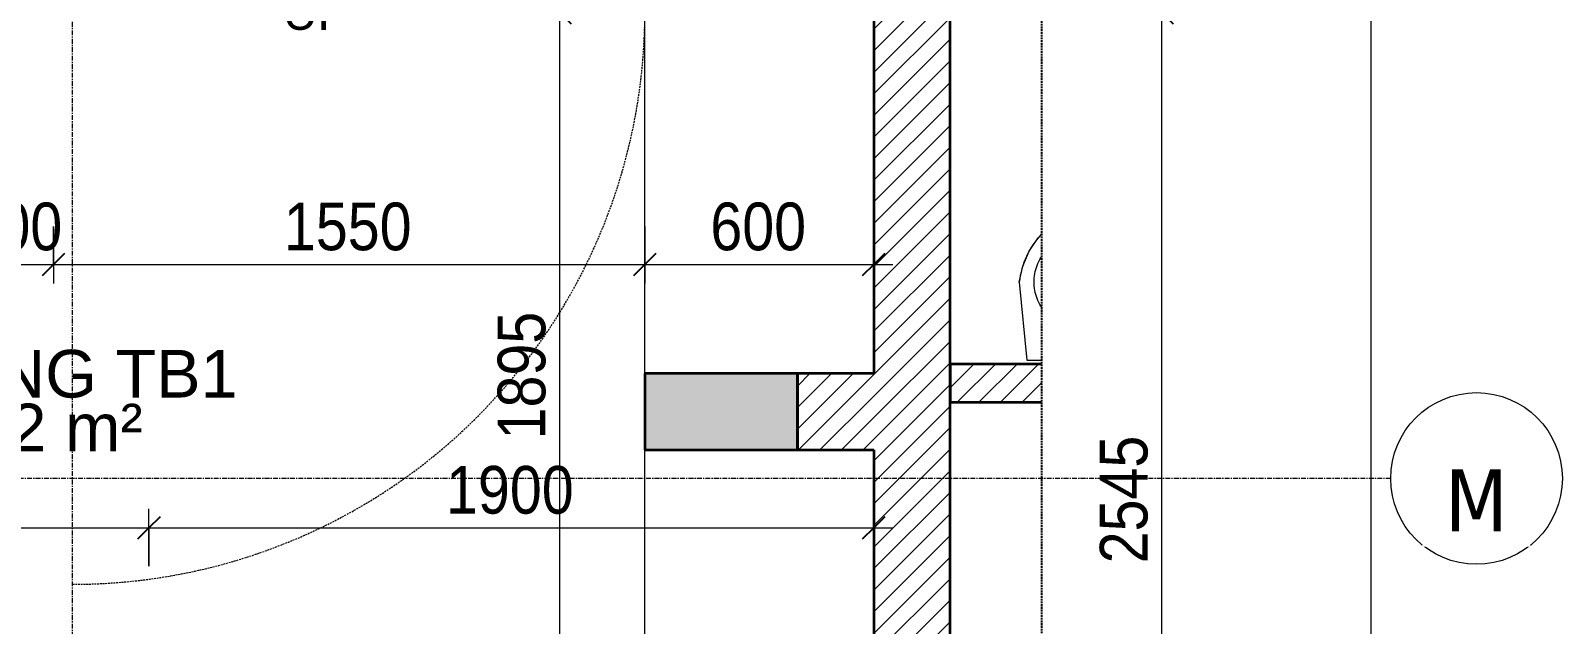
# Model space of a CAD drawing. Header units: millimetres. Extents: x 39389 to 101854, y -4225 to 80933.
# Drawn here: x 62266 to 66281, y 72654 to 74211 of the extents above; entities that cross this region are included whole.
import ezdxf

# ---------------------------------------------------------------- set-up
doc = ezdxf.new("R2010")
doc.units = ezdxf.units.MM
for name, pattern in [('Dash - Tight', [4.5, 3, -1.5]), ('Demolished', [7.14375, 4.7625, -2.38125]), ('Grid Line', [22.225, 12.7, -3.175, 3.175, -3.175]), ('Hidden', [7.14375, 4.7625, -2.38125])]:
    doc.linetypes.add(name, pattern=pattern)
for name, color, linetype, lineweight in [('0-4', 50, 'Continuous', 5), ('A-ANNO-DIMS', 211, 'Continuous', 9), ('A-ANNO-DIMS-50', 211, 'Continuous', 9), ('A-AREA-IDEN', 2, 'Continuous', 9), ('A-DETL-DEMO', 6, 'Demolished', 18), ('A-DETL-GENF-1', 92, 'Dash - Tight', 18), ('A-DETL-GENF-3', 92, 'Hidden', 25), ('A-FLOR-1', 250, 'Continuous', 18), ('A-WALL-1', 113, 'Continuous', 35), ('A-WALL-2', 7, 'Continuous', 35), ('A-WALL-PATT-1', 111, 'Continuous', 18), ('A-WALL-PATT-2', 254, 'Continuous', 18), ('P-SANR-FIXT-1', 253, 'Continuous', 18), ('P-SANR-FIXT-2', 250, 'Continuous', 18), ('S-COLS-1', 9, 'Continuous', 5), ('S-COLS-2', 7, 'Continuous', 35), ('S-GRID-1', 1, 'Grid Line', 9), ('S-GRID-IDEN', 1, 'Continuous', 9), ('S-STRS-IDEN', 31, 'Continuous', 18)]:
    doc.layers.add(name, color=color, linetype=linetype, lineweight=lineweight)
doc.styles.add('Arial_1', font='arial.ttf', dxfattribs={"height": 90})
doc.styles.add('Arial_4', font='arial.ttf', dxfattribs={"height": 125})
doc.styles.add('Tahoma_B', font='tahomabd.ttf', dxfattribs={"height": 162.5})
doc.styles.add('UTM Avo', font='', dxfattribs={"width": 0.9, "height": 125})
doc.styles.get('UTM Avo').set_extended_font_data('UTM Avo')
doc.dimstyles.new('1_Dim_chi_tiet_2_5', dxfattribs={"dimscale": 304.8, "dimtxt": 124.912619, "dimasz": 0.19685, "dimexe": 0.164042, "dimexo": 0.0625, "dimgap": 0.016404, "dimtad": 1, "dimdec": 0, "dimrnd": 5, "dimzin": 0, "dimdsep": 46, "dimtxsty": 'UTM Avo', "dimblk1": 'OBLIQUE', "dimblk2": 'OBLIQUE', "dimsah": 1, "dimcen": 0.09, "dimdle": 0.164042, "dimazin": 0, "dimtfac": 1, "dimtdec": 4, "dimtix": 1, "dimtmove": 0, "dimatfit": 3, "dimfxl": 0.328084, "dimfxlon": 1, "dimtvp": 1, "dimtolj": 1, "dimtzin": 0, "dimarcsym": 2})
pattern_1 = [(45, (17923.5, 0), (-28.284271, 28.284271), [])]

# ---------------------------------------------------------------- blocks, each defined once
blk = doc.blocks.new('NCV_TKTC_KET CAU_rvt-3-TKCS_THANG BỘ TB1 - MẶT BẰNG TẦNG 2-7')
at = {"layer": 'S-COLS-1'}
blk.add_hatch(color=256, dxfattribs=at).paths.add_polyline_path([(45952.6, 73111.9), (46352.6, 73111.9), (46352.6, 73311.9), (45952.6, 73311.9), (45952.6, 73151.2)])
at = {"layer": 'A-FLOR-1'}
for p, q in [((45952.6, 73311.9), (45952.6, 74259)), ((45952.6, 72361.9), (45952.6, 73111.9))]:
    blk.add_line(p, q, dxfattribs=at)
at = {"layer": 'S-COLS-2'}
for p, q in [((45952.6, 73311.9), (45952.6, 73111.9)), ((46352.6, 73311.9), (45952.6, 73311.9)), ((46352.6, 73111.9), (46352.6, 73311.9)), ((45952.6, 73111.9), (46352.6, 73111.9))]:
    blk.add_line(p, q, dxfattribs=at)
blk = doc.blocks.new('bonruatreo - Chậu rửa-401074-TKCS_THANG BỘ TB1 - MẶT BẰNG TẦNG 2-7')
at = {"layer": 'P-SANR-FIXT-1'}
for p, q in [((165, 0), (160.3, 0)), ((198.4, 0), (160.3, 0)), ((218.6, -205), (198.4, 0))]:
    blk.add_line(p, q, dxfattribs=at)
at = {"layer": 'P-SANR-FIXT-1', "flags": 128}
blk.add_lwpolyline([(218.6, -205), (209.7, -246.6), (192.9, -285.8), (168.9, -321), (160.3, -329.5)], dxfattribs=at)
at = {"layer": 'P-SANR-FIXT-1'}
blk.add_arc((0, -180), 220, 316.9726, 353.475, dxfattribs=at)
for points, knots in [([(160.4, -139), (161, -139.8), (165.4, -147), (172.4, -161.2), (178.6, -182.7), (180, -197.6), (180, -205)], [-0.1361954, -0.1361954, -0.1361954, -0.1361954, -0.1304348, -0.0869565, -0.0434783, 0, 0, 0, 0]), ([(180, -205), (180, -212.4), (178.6, -227.3), (172.4, -248.8), (165.4, -263), (161, -270.2), (160.4, -271)], [-1, -1, -1, -1, -0.9565217, -0.9130435, -0.8695652, -0.8638046, -0.8638046, -0.8638046, -0.8638046])]:
    blk.add_open_spline(points, degree=3, knots=knots, dxfattribs=at)
blk = doc.blocks.new('NCV_TKTC_TANG 2_rvt-3-TKCS_THANG BỘ TB1 - MẶT BẰNG TẦNG 2-7')
at = {"layer": 'A-WALL-PATT-2'}
h = blk.add_hatch(dxfattribs=at)
h.set_pattern_fill('FP_1', color=256, style=0, pattern_type=2)
h.set_pattern_definition([(45, (0, 0), (-28.284271, 28.284271), [])])
h.paths.add_polyline_path([(46752.6, 73236.9), (46992.3, 73236.9), (46992.3, 73336.9), (46752.6, 73336.9)])
at = {"layer": 'A-WALL-2'}
for p, q in [((46992.3, 73336.9), (46752.6, 73336.9)), ((46752.6, 73336.9), (46752.6, 73236.9)), ((46752.6, 73236.9), (46992.3, 73236.9))]:
    blk.add_line(p, q, dxfattribs=at)
at = {"layer": 'P-SANR-FIXT-2', "rotation": 180}
blk.add_blockref('bonruatreo - Chậu rửa-401074-TKCS_THANG BỘ TB1 - MẶT BẰNG TẦNG 2-7', (47152.6, 73346.9), dxfattribs=at)
blk = doc.blocks.new('BORDER VIEW - BORDER VIEW-3754246-TKCS_THANG BỘ TB1 - MẶT BẰNG TẦNG 2-7')
at = {"layer": 'A-DETL-GENF-3'}
blk.add_line((5339.7, 9642.6), (5339.7, 150), dxfattribs=at)
blk = doc.blocks.new('Grid - M_Grid Head - Circle-353313-TKCS_THANG BỘ TB1 - MẶT BẰNG TẦNG 2-7')
at = {"layer": 'S-GRID-IDEN'}
blk.add_circle((0, 0), 4.5, dxfattribs=at)
blk = doc.blocks.new('DIMBLOCK84-TKCS_THANG BỘ TB1 - MẶT BẰNG TẦNG 2-7')
at = {"layer": 'A-ANNO-DIMS-50', "lineweight": 25}
for p, q in [((65231, 74259), (65201, 74289)), ((65231, 74259), (65261, 74229)), ((65231, 71711.9), (65201, 71741.9)), ((65231, 71711.9), (65261, 71681.9))]:
    blk.add_line(p, q, dxfattribs=at)
at = {"layer": 'A-ANNO-DIMS-50'}
for p, q in [((65131, 74259), (65281, 74259)), ((65231, 74259), (65131, 74259)), ((65231, 71661.9), (65231, 74259)), ((65131, 71711.9), (65281, 71711.9)), ((65231, 71711.9), (65131, 71711.9))]:
    blk.add_line(p, q, dxfattribs=at)
at = {"layer": 'A-ANNO-DIMS-50', "color": 0, "insert": (65068.6, 72814.3), "char_height": 125, "width": 410.824, "attachment_point": 1, "rotation": 90, "line_spacing_factor": 1.110334, "style": 'UTM Avo'}
blk.add_mtext('2545', dxfattribs=at)
blk = doc.blocks.new('_Oblique')
at = {"color": 0, "linetype": 'ByBlock', "lineweight": -2}
blk.add_line((-0.5, -0.5), (0.5, 0.5), dxfattribs=at)
blk = doc.blocks.new('DIMBLOCK98-TKCS_THANG BỘ TB1 - MẶT BẰNG TẦNG 2-7')
at = {"layer": 'A-ANNO-DIMS-50', "lineweight": 25}
for p, q in [((65780.3, 78236.9), (65750.3, 78266.9)), ((65780.3, 78236.9), (65810.3, 78206.9)), ((65780.3, 71511.9), (65750.3, 71541.9)), ((65780.3, 71511.9), (65810.3, 71481.9))]:
    blk.add_line(p, q, dxfattribs=at)
at = {"layer": 'A-ANNO-DIMS-50'}
for p, q in [((65780.3, 71511.9), (65780.3, 78286.9)), ((65680.3, 78236.9), (65830.3, 78236.9)), ((65780.3, 78236.9), (65680.3, 78236.9)), ((65680.3, 71511.9), (65830.3, 71511.9)), ((65780.3, 71511.9), (65680.3, 71511.9))]:
    blk.add_line(p, q, dxfattribs=at)
at = {"layer": 'A-ANNO-DIMS-50', "color": 0, "insert": (65617.9, 74703.3), "char_height": 125, "width": 410.824, "attachment_point": 1, "rotation": 90, "line_spacing_factor": 1.110334, "style": 'UTM Avo'}
blk.add_mtext('6725', dxfattribs=at)
blk = doc.blocks.new('DIMBLOCK110-TKCS_THANG BỘ TB1 - MẶT BẰNG TẦNG 2-7')
at = {"layer": 'A-ANNO-DIMS-50'}
for p, q in [((59976.1, 73007.3), (59976.1, 72857.3)), ((59976.1, 72907.3), (59976.1, 73007.3)), ((62576.1, 72807.3), (62576.1, 72957.3)), ((59926.1, 72907.3), (62576.1, 72907.3)), ((62576.1, 72907.3), (62576.1, 72807.3))]:
    blk.add_line(p, q, dxfattribs=at)
at = {"layer": 'A-ANNO-DIMS-50', "lineweight": 25}
for p, q in [((59976.1, 72907.3), (60006.1, 72937.3)), ((62576.1, 72907.3), (62606.1, 72937.3)), ((59976.1, 72907.3), (59946.1, 72877.3)), ((62576.1, 72907.3), (62546.1, 72877.3))]:
    blk.add_line(p, q, dxfattribs=at)
at = {"layer": 'A-ANNO-DIMS-50', "color": 0, "insert": (61104.9, 73069.7), "char_height": 125, "width": 410.824, "attachment_point": 1, "line_spacing_factor": 1.110334, "style": 'UTM Avo'}
blk.add_mtext('2600', dxfattribs=at)
blk = doc.blocks.new('DIMBLOCK111-TKCS_THANG BỘ TB1 - MẶT BẰNG TẦNG 2-7')
at = {"layer": 'A-ANNO-DIMS-50'}
for p, q in [((64476.1, 73007.3), (64476.1, 72857.3)), ((64476.1, 72907.3), (64476.1, 73007.3)), ((62576.1, 72807.3), (62576.1, 72957.3)), ((62576.1, 72907.3), (64526.1, 72907.3)), ((62576.1, 72907.3), (62576.1, 72807.3))]:
    blk.add_line(p, q, dxfattribs=at)
at = {"layer": 'A-ANNO-DIMS-50', "lineweight": 25}
for p, q in [((62576.1, 72907.3), (62606.1, 72937.3)), ((64476.1, 72907.3), (64506.1, 72937.3)), ((62576.1, 72907.3), (62546.1, 72877.3)), ((64476.1, 72907.3), (64446.1, 72877.3))]:
    blk.add_line(p, q, dxfattribs=at)
at = {"layer": 'A-ANNO-DIMS-50', "color": 0, "insert": (63354.9, 73069.7), "char_height": 125, "width": 410.824, "attachment_point": 1, "line_spacing_factor": 1.110334, "style": 'UTM Avo'}
blk.add_mtext('1900', dxfattribs=at)
blk = doc.blocks.new('DIMBLOCK114-TKCS_THANG BỘ TB1 - MẶT BẰNG TẦNG 2-7')
at = {"layer": 'A-ANNO-DIMS-50'}
for p, q in [((62126.5, 73697.8), (62126.5, 73547.8)), ((62126.5, 73597.8), (62126.5, 73697.8)), ((62326.1, 73697.8), (62326.1, 73547.8)), ((62326.1, 73597.8), (62326.1, 73697.8)), ((62126.5, 73597.8), (62326.1, 73597.8))]:
    blk.add_line(p, q, dxfattribs=at)
at = {"layer": 'A-ANNO-DIMS-50', "lineweight": 25}
for p, q in [((62126.5, 73597.8), (62096.5, 73567.8)), ((62126.5, 73597.8), (62156.5, 73627.8)), ((62326.1, 73597.8), (62296.1, 73567.8)), ((62326.1, 73597.8), (62356.1, 73627.8))]:
    blk.add_line(p, q, dxfattribs=at)
at = {"layer": 'A-ANNO-DIMS-50', "color": 0, "insert": (62097.9, 73760.2), "char_height": 125, "width": 308.118, "attachment_point": 1, "line_spacing_factor": 1.110334, "style": 'UTM Avo'}
blk.add_mtext('200', dxfattribs=at)
blk = doc.blocks.new('DIMBLOCK115-TKCS_THANG BỘ TB1 - MẶT BẰNG TẦNG 2-7')
at = {"layer": 'A-ANNO-DIMS-50'}
for p, q in [((62326.1, 73697.8), (62326.1, 73547.8)), ((62326.1, 73597.8), (62326.1, 73697.8)), ((63876.1, 73697.8), (63876.1, 73547.8)), ((63876.1, 73597.8), (63876.1, 73697.8)), ((62326.1, 73597.8), (63876.1, 73597.8))]:
    blk.add_line(p, q, dxfattribs=at)
at = {"layer": 'A-ANNO-DIMS-50', "lineweight": 25}
for p, q in [((62326.1, 73597.8), (62296.1, 73567.8)), ((62326.1, 73597.8), (62356.1, 73627.8)), ((63876.1, 73597.8), (63846.1, 73567.8)), ((63876.1, 73597.8), (63906.1, 73627.8))]:
    blk.add_line(p, q, dxfattribs=at)
at = {"layer": 'A-ANNO-DIMS-50', "color": 0, "insert": (62929.9, 73760.2), "char_height": 125, "width": 410.824, "attachment_point": 1, "line_spacing_factor": 1.110334, "style": 'UTM Avo'}
blk.add_mtext('1550', dxfattribs=at)
blk = doc.blocks.new('DIMBLOCK116-TKCS_THANG BỘ TB1 - MẶT BẰNG TẦNG 2-7')
at = {"layer": 'A-ANNO-DIMS-50'}
for p, q in [((63876.1, 73697.8), (63876.1, 73547.8)), ((63876.1, 73597.8), (63876.1, 73697.8)), ((64476.1, 73697.8), (64476.1, 73547.8)), ((64476.1, 73597.8), (64476.1, 73697.8)), ((63876.1, 73597.8), (64526.1, 73597.8))]:
    blk.add_line(p, q, dxfattribs=at)
at = {"layer": 'A-ANNO-DIMS-50', "lineweight": 25}
for p, q in [((63876.1, 73597.8), (63846.1, 73567.8)), ((63876.1, 73597.8), (63906.1, 73627.8)), ((64476.1, 73597.8), (64446.1, 73567.8)), ((64476.1, 73597.8), (64506.1, 73627.8))]:
    blk.add_line(p, q, dxfattribs=at)
at = {"layer": 'A-ANNO-DIMS-50', "color": 0, "insert": (64047.7, 73760.2), "char_height": 125, "width": 308.118, "attachment_point": 1, "line_spacing_factor": 1.110334, "style": 'UTM Avo'}
blk.add_mtext('600', dxfattribs=at)
blk = doc.blocks.new('DIMBLOCK124-TKCS_THANG BỘ TB1 - MẶT BẰNG TẦNG 2-7')
at = {"layer": 'A-ANNO-DIMS-50', "lineweight": 25}
for p, q in [((63652.6, 74259), (63622.6, 74289)), ((63652.6, 74259), (63682.6, 74229)), ((63652.6, 72361.9), (63622.6, 72391.9)), ((63652.6, 72361.9), (63682.6, 72331.9))]:
    blk.add_line(p, q, dxfattribs=at)
at = {"layer": 'A-ANNO-DIMS-50'}
for p, q in [((63652.6, 74309), (63652.6, 72311.9)), ((63752.6, 74259), (63602.6, 74259)), ((63652.6, 74259), (63752.6, 74259)), ((63752.6, 72361.9), (63602.6, 72361.9)), ((63652.6, 72361.9), (63752.6, 72361.9))]:
    blk.add_line(p, q, dxfattribs=at)
at = {"layer": 'A-ANNO-DIMS-50', "color": 0, "insert": (63490.2, 73139.3), "char_height": 125, "width": 410.824, "attachment_point": 1, "rotation": 90, "line_spacing_factor": 1.110334, "style": 'UTM Avo'}
blk.add_mtext('1895', dxfattribs=at)

msp = doc.modelspace()

# ---------------------------------------------------------------- hatches: boundary and pattern name
at = {"layer": 'A-WALL-PATT-1'}
h = msp.add_hatch(dxfattribs=at)
h.set_pattern_fill('FP_1', color=256, style=0, pattern_type=2)
h.set_pattern_definition(pattern_1)
h.paths.add_polyline_path([(64676.1, 70036.9), (64676.1, 70195.3), (64476.1, 70195.3), (64476.1, 70036.9)])
h.paths.add_polyline_path([(64476.1, 71285.3), (64676.1, 71285.3), (64676.1, 71511.9), (64476.1, 71511.9)])
h.paths.add_polyline_path([(64476.1, 71711.9), (64676.1, 71711.9), (64676.1, 74516.9), (64476.1, 74516.9), (64476.1, 71900.1)])
h = msp.add_hatch(dxfattribs=at)
h.set_pattern_fill('FP_1', color=256, style=0, pattern_type=2)
h.set_pattern_definition(pattern_1)
h.paths.add_polyline_path([(64476.1, 73111.9), (64476.1, 73311.9), (64276.1, 73311.9), (64276.1, 73111.9)])

# ---------------------------------------------------------------- linework, layer by layer
at = {"layer": 'A-WALL-1'}
for p, q in [((64476.1, 74516.9), (64476.1, 73311.9)), ((64676.1, 71711.9), (64676.1, 74516.9)), ((64476.1, 73311.9), (64276.1, 73311.9)), ((64276.1, 73311.9), (64276.1, 73111.9)), ((64276.1, 73111.9), (64476.1, 73111.9)), ((64476.1, 73111.9), (64476.1, 72361.9))]:
    msp.add_line(p, q, dxfattribs=at)
at = {"layer": 'S-GRID-1'}
for p, q in [((62376.1, 70065.2), (62376.1, 79223.7)), ((63876.1, 70065.2), (63876.1, 79223.7)), ((64581, 73036.9), (59804.2, 73036.9)), ((65831, 73036.9), (64581, 73036.9))]:
    msp.add_line(p, q, dxfattribs=at)

# ---------------------------------------------------------------- block references
at = {"layer": '0-4'}
for name in ['NCV_TKTC_KET CAU_rvt-3-TKCS_THANG BỘ TB1 - MẶT BẰNG TẦNG 2-7', 'NCV_TKTC_TANG 2_rvt-3-TKCS_THANG BỘ TB1 - MẶT BẰNG TẦNG 2-7']:
    msp.add_blockref(name, (17923.5, 0), dxfattribs=at)
at = {"layer": 'S-GRID-IDEN', "xscale": 49.99999999999998, "yscale": 49.99999999999998, "zscale": 49.99999999999998, "rotation": 89.99999999999987}
msp.add_blockref('Grid - M_Grid Head - Circle-353313-TKCS_THANG BỘ TB1 - MẶT BẰNG TẦNG 2-7', (66056, 73036.9), dxfattribs=at)

# ---------------------------------------------------------------- texts
at = {"layer": 'A-AREA-IDEN', "char_height": 125, "line_spacing_factor": 0.936439, "style": 'Arial_4'}
for s, insert, width, attachment_point in [('\\pt2.5,5,7.5,10,12.5,15,17.5,20,22.5,25,27.5,30,32.5,35,37.5,40,42.5,45,47.5,50,52.5,55,57.5,60,62.5,65,67.5,70,72.5,75,77.5,80;THANG TB1', (62318.7, 73247.3), 985.5, 8), ('\\pt2.5,5,7.5,10,12.5,15,17.5,20,22.5,25,27.5,30,32.5,35,37.5,40,42.5,45,47.5,50,52.5,55,57.5,60,62.5,65,67.5,70,72.5,75,77.5,80;22 m²', (62336.6, 73170.5), 453, 5)]:
    msp.add_mtext(s, dxfattribs=dict(at, insert=insert, width=width, attachment_point=attachment_point))

# ---------------------------------------------------------------- dimensions: what is measured, and where the dimension line sits
at = {"layer": 'A-ANNO-DIMS'}
for base, p1, p2, override, picture, middle in [((65780.3, 78236.9), (65680.3, 71511.9), (65680.3, 78236.9), {"dimpost": '<>', "dimfxl": 6725}, 'DIMBLOCK98-TKCS_THANG BỘ TB1 - MẶT BẰNG TẦNG 2-7', (65710.6, 74874.4)), ((63652.6, 72361.9), (63752.6, 74259), (63752.6, 72361.9), {"dimpost": '<>', "dimfxl": 1897.052476}, 'DIMBLOCK124-TKCS_THANG BỘ TB1 - MẶT BẰNG TẦNG 2-7', (63582.9, 73310.5)), ((65231, 74259), (65131, 71711.9), (65131, 74259), {"dimpost": '<>', "dimfxl": 2547.052476}, 'DIMBLOCK84-TKCS_THANG BỘ TB1 - MẶT BẰNG TẦNG 2-7', (65161.3, 72985.5))]:
    dim = msp.add_linear_dim(base=base, p1=p1, p2=p2, angle=90, dimstyle='1_Dim_chi_tiet_2_5', override=override, dxfattribs=at)
    dim.commit()
    dim.dimension.update_dxf_attribs({"geometry": picture, "text_midpoint": middle})
for base, p1, p2, override, picture, middle in [((62326.1, 73597.8), (62126.5, 73697.8), (62326.1, 73697.8), {"dimpost": '<>', "dimfxl": 199.6}, 'DIMBLOCK114-TKCS_THANG BỘ TB1 - MẶT BẰNG TẦNG 2-7', (62226.3, 73667.5)), ((63876.1, 73597.8), (62326.1, 73697.8), (63876.1, 73697.8), {"dimpost": '<>', "dimfxl": 1550}, 'DIMBLOCK115-TKCS_THANG BỘ TB1 - MẶT BẰNG TẦNG 2-7', (63101.1, 73667.5)), ((64476.1, 73597.8), (63876.1, 73697.8), (64476.1, 73697.8), {"dimpost": '<>', "dimfxl": 600}, 'DIMBLOCK116-TKCS_THANG BỘ TB1 - MẶT BẰNG TẦNG 2-7', (64176.1, 73667.5)), ((62576.1, 72907.3), (59976.1, 73007.3), (62576.1, 72807.3), {"dimpost": '<>', "dimfxl": 2607.609841}, 'DIMBLOCK110-TKCS_THANG BỘ TB1 - MẶT BẰNG TẦNG 2-7', (61276.1, 72977)), ((64476.1, 72907.3), (62576.1, 72807.3), (64476.1, 73007.3), {"dimpost": '<>', "dimfxl": 1910.497317}, 'DIMBLOCK111-TKCS_THANG BỘ TB1 - MẶT BẰNG TẦNG 2-7', (63526.1, 72977))]:
    dim = msp.add_linear_dim(base=base, p1=p1, p2=p2, dimstyle='1_Dim_chi_tiet_2_5', override=override, dxfattribs=at)
    dim.commit()
    dim.dimension.update_dxf_attribs({"geometry": picture, "text_midpoint": middle})

# ---------------------------------------------------------------- next in the draw order: texts
at = {"layer": 'S-GRID-IDEN', "insert": (66055.6, 72979.6), "char_height": 162.5, "width": 202, "attachment_point": 5, "line_spacing_factor": 0.996129, "style": 'Tahoma_B', "bg_fill": 3, "box_fill_scale": 1.25, "bg_fill_color": 256, "bg_fill_true_color": 13158600, "bg_fill_transparency": 0}
msp.add_mtext('\\pt634.99962,1269.99925,1905.0005,2540.00013,3174.99975,3809.99937,4445.00062,5080.00025,5714.99987,6349.9995,6985.00075,7620.00037,8255,8889.99962,9524.99925,10160.0005,10795.00013,11429.99975,12064.99938,12700.00063,13335.00025,13969.99988,14604.9995,15240.00075,15875.00038,16510,17144.99963,17779.99925,18415.0005,19050.00013,19684.99975,20319.99938;M', dxfattribs=at)
at = {"layer": 'S-STRS-IDEN', "insert": (62927.3, 74303.1), "char_height": 90, "width": 208.51, "attachment_point": 1, "line_spacing_factor": 0.941778, "style": 'Arial_1', "bg_fill": 3, "box_fill_scale": 1.25, "bg_fill_color": 256, "bg_fill_true_color": 13158600, "bg_fill_transparency": 0}
msp.add_mtext('UP', dxfattribs=at)

# ---------------------------------------------------------------- next in the draw order: linework, layer by layer
at = {"layer": 'A-DETL-DEMO'}
msp.add_arc((62376.5, 74259), 1499.6, 269.9847, 360, dxfattribs=at)

# ---------------------------------------------------------------- next in the draw order: block references
at = {"layer": 'A-DETL-GENF-1'}
msp.add_blockref('BORDER VIEW - BORDER VIEW-3754246-TKCS_THANG BỘ TB1 - MẶT BẰNG TẦNG 2-7', (59576.1, 69536.9), dxfattribs=at)

doc.saveas('drawing.dxf')
